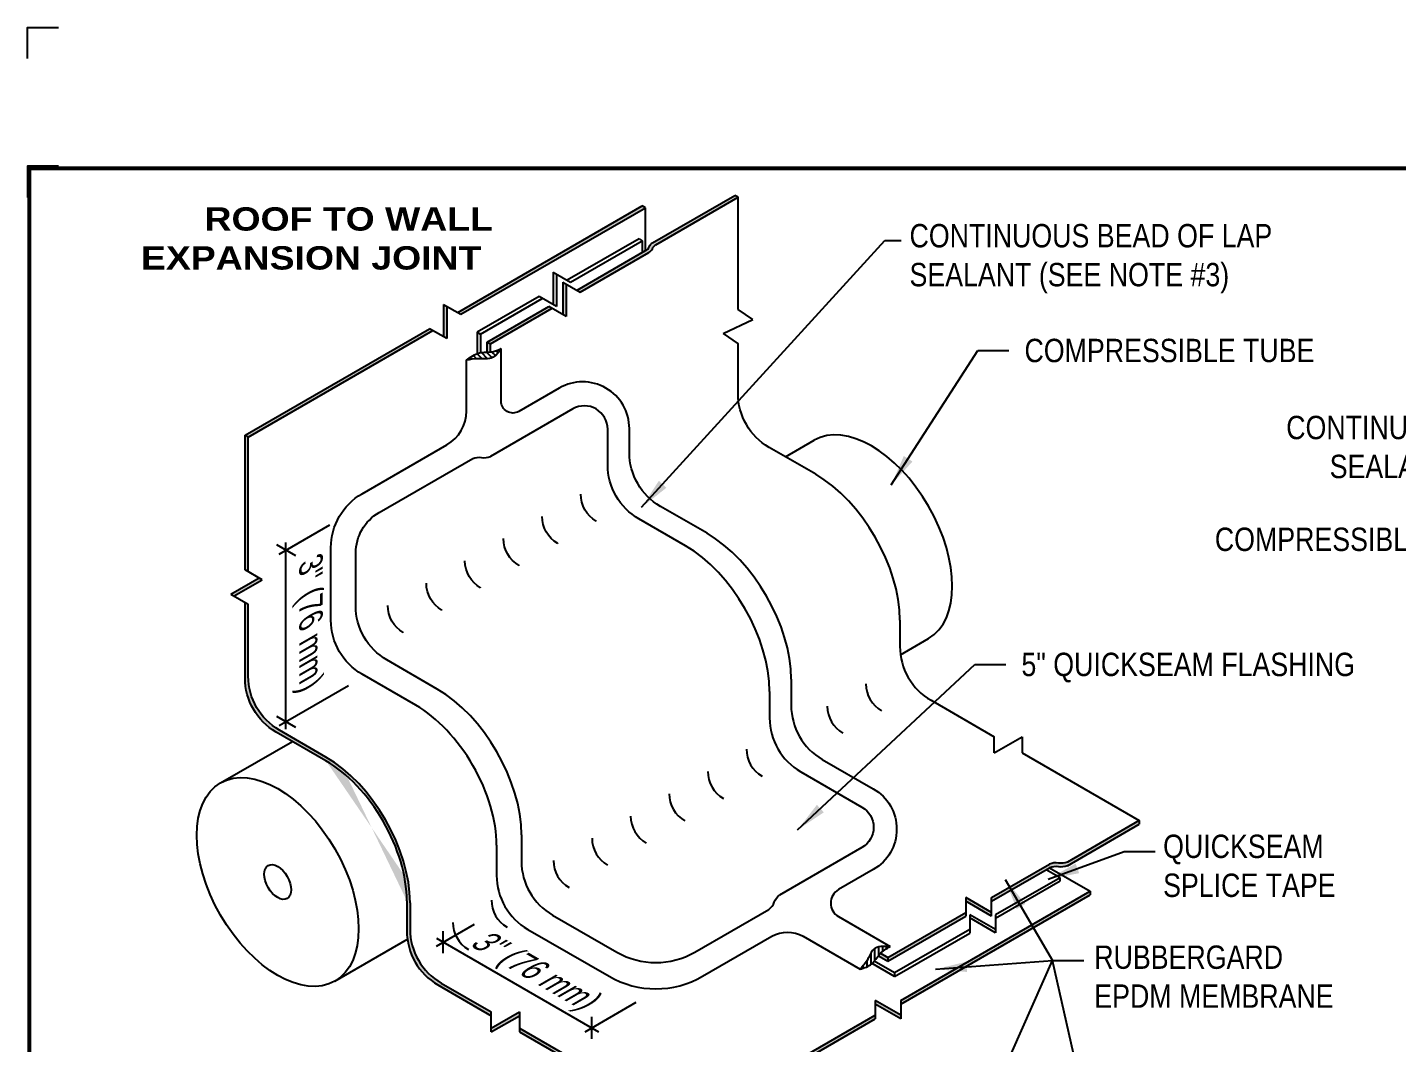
# Model space of a CAD drawing. Header units: inches. Extents: x 121.4 to 141.5, y 78.7 to 95.5.
# Drawn here: x 121.45 to 132.44, y 87.33 to 95.49 of the extents above; entities that cross this region are included whole.
import ezdxf
from ezdxf.enums import TextEntityAlignment as Align

# ---------------------------------------------------------------- set-up
doc = ezdxf.new("R2010")
doc.units = ezdxf.units.IN
doc.header["$MEASUREMENT"] = 0
doc.layers.get('0').update_dxf_attribs({"linetype": 'CONTINUOUS'})
doc.layers.get('DEFPOINTS').update_dxf_attribs({"linetype": 'CONTINUOUS'})
for name, color, linetype in [('FSBP-ANNO-NOTE', 7, 'CONTINUOUS'), ('FSBP-MEMBRANE', 7, 'CONTINUOUS'), ('FSBP-OTHER', 7, 'CONTINUOUS'), ('FSBP-SEALANTS', 1, 'CONTINUOUS'), ('FSBP-TTLB-BORDER', 7, 'CONTINUOUS'), ('FSBP-TTLB-TEXT', 7, 'CONTINUOUS')]:
    doc.layers.add(name, color=color, linetype=linetype)
doc.styles.add('FSBP_ARIAL', font='arial.ttf')
doc.styles.add('FSBP_ARIAL_BOLD', font='')
doc.styles.add('FSBP_ARIAL_NAR', font='ARIALN.TTF')
doc.styles.get('FSBP_ARIAL_BOLD').set_extended_font_data('Arial Black')
doc.dimstyles.new('FSBP-LEADER', dxfattribs={"dimtxt": 0.1875, "dimasz": 0.25, "dimexe": 0.0625, "dimexo": 0.125, "dimgap": 0.125, "dimtad": 0, "dimtih": 1, "dimtoh": 1, "dimdec": 4, "dimzin": 0, "dimdsep": 46, "dimlunit": 4, "dimtxsty": 'FSBP_ARIAL_NAR', "dimcen": 0.09375, "dimclrd": 256, "dimclre": 256, "dimclrt": 256, "dimadec": 0, "dimazin": 0, "dimtfac": 1, "dimtdec": 4, "dimtofl": 0, "dimtmove": 0, "dimatfit": 3, "dimfxl": 1, "dimtolj": 1, "dimtzin": 0, "dimlwd": -1, "dimlwe": -1, "dimarcsym": 0})

# ---------------------------------------------------------------- blocks, each defined once
blk = doc.blocks.new('TTLB-EPDM_1')
at = {"layer": 'DEFPOINTS', "linetype": 'Continuous', "ltscale": 1.75}
blk.add_lwpolyline([(-0.015625, 13.88083333333333), (-0.015625, 14.13083333333333), (0.234375, 14.13083333333333)], dxfattribs=at)
at = {"layer": 'DEFPOINTS', "color": 1}
blk.add_lwpolyline([(0.234375, 13.015625), (-0.015625, 13.015625), (-0.015625, 12.765625)], dxfattribs=at)
at = {"layer": 'FSBP-TTLB-BORDER', "const_width": 0.03125}
blk.add_lwpolyline([(20, 0), (20, 13), (0, 13), (0, 0)], dxfattribs=at)
at = {"layer": 'FSBP-TTLB-TEXT'}
for tag, height, style, p in [('MAXIMUM_WARRANTY', 0.1875, 'FSBP_ARIAL_BOLD', (18.03987100774941, 0.2240244307510579)), ('ACCPT_SYSTEMS', 0.21875, 'FSBP_ARIAL', (12.49438170418193, -1.125))]:
    blk.add_attdef(tag, text='', height=height, dxfattribs=dict(at, style=style)).set_placement(p, align=Align.MIDDLE_LEFT)
for tag, height, style, p in [('DETAIL_DESCP_LINE_1', 0.21875, 'FSBP_ARIAL_BOLD', (10.33118450231211, -0.3736318192489421)), ('ISSUE_REV_DATE', 0.21875, 'FSBP_ARIAL', (16.84069633627263, -0.7282559425942452)), ('DETAIL_NUMBER', 0.4375, 'FSBP_ARIAL', (18.91941590748775, -0.8931630692489421))]:
    blk.add_attdef(tag, text='', height=height, dxfattribs=dict(at, style=style)).set_placement(p, align=Align.MIDDLE_CENTER)

msp = doc.modelspace()

# ---------------------------------------------------------------- hatches: boundary and pattern name
at = {"layer": 'FSBP-MEMBRANE'}
h = msp.add_hatch(color=256, dxfattribs=at)
h.paths.add_polyline_path([(127.1514693010499, 94.12135659050209), (127.1254885389364, 94.13635659050209), (126.4649368280891, 93.75498688243077, 0.1630506177487802), (126.4376143773255, 93.72336163421066, -0.183475385144249), (126.4088186027203, 93.6925870099076), (125.8589844210757, 93.3751400971254), (125.8849651831891, 93.36014009712542), (126.4347993648338, 93.67758700990761, 0.183475385144249), (126.463595139439, 93.70836163421068, -0.1689112719694648), (126.4922172863868, 93.74073726237252)])
h.paths.add_polyline_path([(125.7722899309386, 93.4251931843433), (125.7463091688252, 93.44019318434327), (125.7463091688252, 93.17998083547197), (125.7722899309386, 93.16498083547198)])
h.paths.add_polyline_path([(125.6596146786882, 93.23003392268981), (125.6336339165747, 93.24503392268981), (125.1379263226666, 92.95883700990761), (125.1639070847801, 92.9438370099076)])
edge = h.paths.add_edge_path()
edge.add_line((125.1639070847801, 92.94383700990758), (125.1379263226666, 92.95883700990761))
edge.add_line((125.1379263226666, 92.95883700990761), (125.1379263226666, 92.87791247033206))
edge.add_spline(control_points=[(125.1379263226666, 92.87791247033206), (125.1466183567697, 92.87838969410546), (125.1553082101539, 92.87892859116113), (125.1639070847801, 92.8798408285778)], knot_values=[0.2950170980371878, 0.2950170980371878, 0.2950170980371878, 0.2950170980371878, 0.3367486808760105, 0.3367486808760105, 0.3367486808760105, 0.3367486808760105], degree=3, periodic=0)
edge.add_line((125.1639070847801, 92.8798408285778), (125.1639070847801, 92.94383700990758))
h = msp.add_hatch(color=256, dxfattribs=at)
h.paths.add_polyline_path([(129.9772235232665, 88.52004015570901), (129.9772235232665, 88.55004015570901), (128.4585417774312, 87.67322884093764), (128.4585417774312, 87.64322884093764)])
h.paths.add_polyline_path([(128.252854397265, 87.67322884093767), (128.252854397265, 87.64322884093765), (128.4585417774312, 87.52447517662979), (128.4585417774312, 87.55447517662981)])
h.paths.add_polyline_path([(126.7341726514299, 86.67766386185848), (126.7341726514299, 86.64766386185848), (128.2528543972651, 87.52447517662984), (128.2528543972651, 87.55447517662984)])
h.paths.add_polyline_path([(126.7341726514299, 86.64766386185848), (126.7341726514299, 86.67766386185848), (125.3965025050364, 87.44996808096575), (125.3965025050364, 87.41996808096577)])
h.paths.add_polyline_path([(125.1708245190849, 87.44996808096569), (125.1708245190849, 87.41996808096573), (125.3965025050364, 87.550263326905), (125.3965025050364, 87.58026332690496)], flags=17)
edge = h.paths.add_edge_path()
edge.add_line((125.170824519085, 87.58026332690496), (124.768932424297, 87.81229583601595))
edge.add_arc((125.018932424297, 88.24530853790819), 0.5000000000000134, 180, 240.0000000000025, ccw=False)
edge.add_line((124.518932424297, 88.24530853790819), (124.518932424297, 88.45696348920332))
edge.add_ellipse((123.8434326093451, 88.84696348920335), major_axis=(-0.477650499842743, 0.8273149339882706), ratio=0.5773502691896161, start_angle=224.9999999999999, end_angle=314.9999999999985)
edge.add_line((123.8434326093446, 89.62696348920363), (123.4698943186203, 89.84262592190592))
edge.add_arc((123.7198943186202, 90.27563862379819), 0.5000000000000181, 180, 240.0000000000055, ccw=False)
edge.add_line((123.2198943186202, 90.27563862379819), (123.2198943186202, 90.85534713343355))
edge.add_line((123.2198943186202, 90.85534713343355), (123.1939135565067, 90.87034713343354))
edge.add_line((123.1939135565067, 90.87034713343354), (123.1939135565067, 90.26063862379817))
edge.add_arc((123.6939135565067, 90.26063862379817), 0.5, 180, 240.0000000000061)
edge.add_line((123.4439135565067, 89.82762592190592), (123.8434326093445, 89.59696348920369))
edge.add_ellipse((123.8434326093451, 88.84696348920335), major_axis=(-0.4592793267718582, 0.7954951288348593), ratio=0.5773502691896403, start_angle=224.9999999999992, end_angle=315.00000000000216, ccw=False)
edge.add_line((124.4929516621834, 88.47196348920588), (124.4929516621834, 88.23030853790827))
edge.add_arc((124.9929516621834, 88.23030853790827), 0.5000000000000067, 180, 240.0000000000039)
edge.add_line((124.7429516621834, 87.79729583601603), (125.170824519085, 87.55026332690501))
edge.add_line((125.170824519085, 87.55026332690501), (125.170824519085, 87.58026332690496))
h.paths.add_polyline_path([(123.0810745635309, 90.93549475640313), (123.1070553256445, 90.92049475640314), (123.3327333115959, 91.05079000234238), (123.3067525494824, 91.06579000234235)])
h.paths.add_polyline_path([(123.1939135565067, 91.13093762531196), (123.2198943186203, 91.11593762531193), (123.2198943186203, 92.19564613494741), (123.1939135565067, 92.2106461349474)])
h.paths.add_polyline_path([(123.2198943186203, 92.19564613494741), (124.7016812084198, 93.05115619465482), (124.6757004463062, 93.06615619465482), (123.1939135565067, 92.2106461349474)])
h.paths.add_polyline_path([(124.7883756985567, 93.00110310743699), (124.8143564606702, 92.98610310743699), (124.8143564606702, 93.24631545630831), (124.7883756985567, 93.26131545630831)])
h.paths.add_polyline_path([(124.9010509508072, 93.19626236909046), (124.9270317129207, 93.18126236909045), (126.4088186027203, 94.03677242879787), (126.3828378406067, 94.05177242879786)])
h.paths.add_polyline_path([(123.5161490353329, 91.34992467435231), (123.5161490353329, 90.03017699136512), (123.8848819821269, 90.03017699136512), (123.8848819821269, 91.34992467435231)], flags=9)
h.paths.add_polyline_path([(124.8533367928842, 88.06505287111484), (125.9962718129368, 87.40517902962124), (126.1806382863338, 87.72451112875714), (125.0377032662813, 88.38438497025075)], flags=9)
h = msp.add_hatch(color=256, dxfattribs=at)
h.paths.add_polyline_path([(130.3725404672232, 89.08684297288944), (130.3725404672231, 89.11684297288936), (129.7942150104591, 88.78294661474749, -0.1403424331752769), (129.7236560934367, 88.7754658488073, 0.1429317210895852), (129.6516653919398, 88.76739650248334), (129.186239619031, 88.49868280720672), (129.186239619031, 88.46868280720675), (129.6521891017363, 88.73769886647531, -0.1413760211639149), (129.7234511393919, 88.7454665489183, 0.1413760211642897), (129.7947131770474, 88.7532342313613)])
h.paths.add_polyline_path([(128.9805522388648, 88.49868280720673), (128.9805522388648, 88.46868280720672), (129.186239619031, 88.34992914289887), (129.186239619031, 88.37992914289887)])
h.paths.add_polyline_path([(128.9805522388648, 88.34992914289889), (128.9805522388648, 88.37992914289892), (128.3531509960596, 88.01769886647537), (128.3531509960597, 87.9876988664754)])
edge = h.paths.add_edge_path()
edge.add_line((128.3531509960596, 88.01769886647537), (128.2951413205063, 88.05119076827174))
edge.add_spline(control_points=[(128.2951413205062, 88.05119076827162), (128.2932672360256, 88.04934302592862), (128.2871392113926, 88.04303681226887), (128.2814626924718, 88.03622070748688), (128.2776164789112, 88.03130874028412)], knot_values=[0.2688465468497842, 0.2688465468497842, 0.2688465468497842, 0.2688465468497842, 0.2802405796414625, 0.3068633619599146, 0.3068633619599146, 0.3068633619599146, 0.3068633619599146], degree=3, periodic=0)
edge.add_line((128.2776164789112, 88.03130874028416), (128.3531509960596, 87.9876988664754))
edge.add_line((128.3531509960596, 87.9876988664754), (128.3531509960596, 88.01769886647537))
at = {"layer": 'FSBP-SEALANTS'}
h = msp.add_hatch(dxfattribs=at)
h.set_pattern_fill('ANSI31', color=256, scale=0.25, angle=90, style=0)
h.set_pattern_definition([(135, (0, 0), (-0.02209708691207961, -0.02209708691207961), [])])
edge = h.paths.add_edge_path()
edge.add_spline(control_points=[(125.2505096251586, 92.90716606864243), (125.2298342271093, 92.8977872080982), (125.1747109393965, 92.872781951756), (125.0690209804518, 92.88453819720908), (125.0044717136083, 92.83722211879689), (124.9712164324381, 92.81284524252209)], knot_values=[0, 0, 0, 0, 0.1091404581689626, 0.2909825901495405, 0.4842213578399463, 0.4842213578399463, 0.4842213578399463, 0.4842213578399463], degree=3, periodic=0)
edge.add_spline(control_points=[(124.9712164324381, 92.81284524252209), (125.0002864235681, 92.81833306628567), (125.0696776264352, 92.83143271569298), (125.1862637212543, 92.81278372512821), (125.23096022486, 92.87844644447424), (125.2505096251586, 92.90716606864243)], knot_values=[0, 0, 0, 0, 0.1454374214172816, 0.3471647985336226, 0.5039879999285694, 0.5039879999285694, 0.5039879999285694, 0.5039879999285694], degree=3, periodic=0)
h = msp.add_hatch(dxfattribs=at)
h.set_pattern_fill('ANSI31', color=256, scale=0.25, angle=45, style=0)
h.set_pattern_definition([(90, (0, 0), (-0.03125, 6.938893903907228e-18), [])])
edge = h.paths.add_edge_path()
edge.add_spline(control_points=[(128.3738544031102, 88.10574574883051), (128.3215936009382, 88.10806330070426), (128.2354891421443, 88.11188167970963), (128.1964540920083, 87.9959208773177), (128.1537665094942, 87.9488983241742), (128.1307843548576, 87.92358230663214)], knot_values=[0, 0, 0, 0, 0.1969186844663151, 0.3244415708855918, 0.4731696631463478, 0.4731696631463478, 0.4731696631463478, 0.4731696631463478], degree=3, periodic=0)
edge.add_spline(control_points=[(128.1307843548576, 87.92358230663211), (128.1653243142752, 87.93425664713155), (128.2335311242603, 87.95533549975431), (128.2833241501303, 88.05368192326509), (128.3434745744092, 88.08827435059483), (128.3738544031102, 88.10574574883051)], knot_values=[0, 0, 0, 0, 0.149625801893248, 0.2954693291681847, 0.4442974358858268, 0.4442974358858268, 0.4442974358858268, 0.4442974358858268], degree=3, periodic=0)

# ---------------------------------------------------------------- linework, layer by layer
msp.add_line((126.0303930470653, 87.9162437956658), (126.0303930470653, 87.9162437956658))
at = {"layer": 'FSBP-ANNO-NOTE'}
for p, q in [((123.4681226245806, 91.25665275999663), (123.8757246386333, 91.49198189253218)), ((123.522249212317, 89.8493582543598), (123.5222492123171, 91.3504027599966)), ((123.4457026578551, 91.3320969338208), (123.598795766779, 91.24370858617249)), ((123.4681226245805, 89.88060825435983), (124.0248660060342, 90.20204419551169)), ((123.4457026578551, 89.956052428184), (123.598795766779, 89.86766408053569)), ((124.7313633463724, 88.10928045335801), (125.0357657402483, 88.28502725740421)), ((124.7313633463724, 88.171780453358), (126.0313060204649, 87.42125820053967)), ((124.7854899341089, 88.05214210570969), (124.7854899341089, 88.2289188010063)), ((125.9230528449919, 87.42125820053965), (126.3340911209492, 87.6585712598109)), ((125.9771794327284, 87.3641198528913), (125.9771794327284, 87.54089654818792))]:
    msp.add_line(p, q, dxfattribs=at)
at = {"layer": 'FSBP-MEMBRANE'}
for p, q in [((126.4649368280887, 93.75498688243052), (127.1254885389364, 94.1363565905021)), ((126.4909175902022, 93.7399868824305), (127.1514693010499, 94.12135659050209)), ((127.1514693010499, 94.12135659050209), (127.1254885389364, 94.1363565905021)), ((124.9010509508072, 93.19626236909046), (126.3828378406067, 94.05177242879786)), ((124.9270317129207, 93.18126236909045), (126.4088186027203, 94.03677242879787)), ((126.4088186027203, 94.03677242879787), (126.3828378406067, 94.05177242879786)), ((125.805677411717, 93.43936328092252), (126.3828378406067, 93.77258700990761)), ((126.3568570784932, 93.78758700990761), (126.3828378406067, 93.77258700990761)), ((126.3828378406067, 93.77258700990761), (126.3828378406067, 93.67758700990764)), ((125.8589844210757, 93.37514009712542), (126.4088186027203, 93.6925870099076)), ((125.8849651831891, 93.36014009712544), (126.4347993648338, 93.67758700990761)), ((125.667021397353, 93.51941636814037), (125.8056774117171, 93.43936328092252)), ((125.667021397353, 93.51941636814037), (125.667021397353, 93.25920401926906)), ((125.6930021594666, 93.50441636814034), (125.6930021594666, 93.24420401926906)), ((125.7463091688252, 93.44019318434329), (125.8849651831891, 93.36014009712544)), ((125.7463091688252, 93.44019318434329), (125.7463091688252, 93.17998083547198)), ((125.7722899309387, 93.42519318434326), (125.7722899309387, 93.16498083547198)), ((125.6930021594666, 93.24420401926906), (125.5543461451026, 93.3242571064869)), ((124.7883756985567, 93.26131545630831), (124.9270317129207, 93.18126236909045)), ((124.7883756985567, 93.26131545630831), (124.7883756985567, 93.001103107437)), ((124.8143564606702, 93.24631545630827), (124.8143564606702, 92.98610310743699)), ((125.0837997349301, 93.02258700990761), (125.5803269072161, 93.3092571064869)), ((125.1379263226666, 92.95883700990761), (125.6336339165747, 93.2450339226898)), ((125.1639070847801, 92.94383700990761), (125.6596146786882, 93.2300339226898)), ((125.7722899309387, 93.16498083547198), (125.6336339165747, 93.24503392268981)), ((127.2695779762532, 93.1384654676377), (127.1514693010499, 93.22123347794314)), ((127.0333606258467, 93.0284256211075), (127.2695779762532, 93.1384654676377)), ((123.1939135565067, 92.2106461349474), (124.6757004463062, 93.06615619465482)), ((123.2198943186203, 92.19564613494741), (124.7016812084198, 93.05115619465482)), ((124.8143564606702, 92.98610310743699), (124.6757004463062, 93.06615619465482)), ((125.0578189728166, 93.03758700990761), (125.0837997349301, 93.02258700990761)), ((127.0333606258467, 93.0284256211075), (127.1514693010499, 92.94565761080183)), ((125.1379263226666, 92.95883700990761), (125.1639070847801, 92.9438370099076)), ((123.1939135565067, 92.2106461349474), (123.2198943186203, 92.19564613494741)), ((123.3327333115959, 91.05079000234238), (123.1939135565067, 91.13093762531196)), ((123.081074563531, 90.93549475640316), (123.3067525494824, 91.06579000234237)), ((123.1070553256445, 90.92049475640317), (123.3327333115959, 91.05079000234238)), ((123.0810745635309, 90.93549475640313), (123.2198943186203, 90.85534713343353)), ((129.207178593053, 89.65936971870555), (129.4328565790045, 89.78966496464479)), ((129.207178593053, 89.65936971870555), (129.207178593053, 89.78966496464484)), ((129.4328565790045, 89.78966496464479), (129.4328565790044, 89.6593697187056)), ((129.7947131770474, 88.75323423136135), (130.3725404672231, 89.0868429728894)), ((130.3725404672231, 89.11684297288936), (130.3725404672232, 89.0868429728894)), ((129.186239619031, 88.49868280720673), (129.6521891017363, 88.76769886647529)), ((129.186239619031, 88.46868280720673), (129.6521891017363, 88.73769886647528)), ((129.7370431242921, 88.65620837371085), (129.6240432761132, 88.72144886647528)), ((129.7370431242921, 88.65620837371085), (129.2184092000606, 88.35900333103959)), ((129.2184092000606, 88.33248935556622), (129.7370431242921, 88.63192279133206)), ((129.7370431242921, 88.63192279133206), (129.7370431242921, 88.65620837371085)), ((129.7370431242921, 88.65620837371085), (129.7370431242921, 88.65620837371085)), ((128.4585417774312, 87.67322884093764), (129.9772235232665, 88.55004015570901)), ((128.4585417774312, 87.64322884093764), (129.9772235232665, 88.52004015570901)), ((129.186239619031, 88.37992914289889), (128.9805522388648, 88.49868280720675)), ((128.9805522388648, 88.49868280720675), (128.9805522388648, 88.34992914289887)), ((129.186239619031, 88.34992914289889), (129.186239619031, 88.49868280720675)), ((129.9772235232665, 88.55004015570901), (129.9772235232665, 88.52004015570901)), ((128.3531509960596, 88.01769886647538), (128.9805522388648, 88.37992914289887)), ((129.186239619031, 88.34992914289887), (128.9805522388648, 88.46868280720673)), ((128.3531509960596, 87.9876988664754), (128.9805522388648, 88.34992914289887)), ((129.2184092000606, 88.24103840256899), (129.0127218198944, 88.35979206687685)), ((129.0127218198944, 88.35979206687685), (129.0127218198944, 88.21373569125842)), ((129.2184092000606, 88.21675282019018), (129.0127218198944, 88.33550648449804)), ((129.2184092000606, 88.35900333103959), (129.2184092000606, 88.21675282019017)), ((129.0127218198944, 88.24113343525552), (128.4070754256742, 87.89406558252158)), ((128.4070754256742, 87.86406558252158), (129.0127218198944, 88.21373569125839)), ((128.4070754256742, 87.86406558252158), (128.2267678256485, 87.9681662239333)), ((128.4070754256742, 87.89406558252158), (128.2450223896502, 87.98762694649301)), ((128.3531509960596, 88.01769886647538), (128.3531509960596, 87.9876988664754)), ((128.3531509960596, 87.9876988664754), (128.3531509960596, 87.9876988664754)), ((128.4070754256742, 87.89406558252158), (128.4070754256742, 87.86406558252158)), ((128.4585417774312, 87.55447517662981), (128.252854397265, 87.67322884093767)), ((128.252854397265, 87.67322884093767), (128.2528543972651, 87.5244751766298)), ((128.4585417774312, 87.52447517662979), (128.252854397265, 87.64322884093765)), ((128.4585417774312, 87.67322884093764), (128.4585417774312, 87.5244751766298)), ((125.170824519085, 87.44996808096572), (125.3965025050364, 87.58026332690496)), ((125.1708245190849, 87.41996808096575), (125.170824519085, 87.580263326905)), ((125.170824519085, 87.41996808096576), (125.3965025050364, 87.550263326905)), ((125.3965025050364, 87.58026332690496), (125.3965025050364, 87.41996808096577)), ((126.7341726514299, 86.67766386185848), (128.2528543972651, 87.55447517662984)), ((126.7341726514299, 86.64766386185848), (128.2528543972651, 87.52447517662984))]:
    msp.add_line(p, q, dxfattribs=at)
for points in [[(127.1514693010499, 93.22123347794319), (127.1514693010499, 94.12135659050209)], [(126.4088186027203, 93.6925870099076), (126.4088186027203, 94.03677242879787)], [(125.1379263226666, 92.87791247033208), (125.1379263226666, 92.95883700990761)], [(125.1639070847801, 92.87984082857777), (125.1639070847801, 92.9438370099076)], [(123.1939135565067, 91.13093762531197), (123.1939135565067, 92.2106461349474)], [(123.2198943186203, 91.11593762531196), (123.2198943186203, 92.19564613494741)], [(129.4328565790044, 89.6593697187056), (130.3725404672231, 89.11684297288936), (129.7947131770474, 88.78323423136135)], [(129.6521891017363, 88.73769886647527), (129.9772235232665, 88.55004015570901)], [(128.295141320506, 88.05119076827188), (128.3531509960596, 88.01769886647538)], [(128.2776164789112, 88.03130874028413), (128.3531509960596, 87.9876988664754)], [(125.3965025050364, 87.44996808096575), (126.7341726514299, 86.67766386185848)], [(125.3965025050364, 87.41996808096577), (126.7341726514299, 86.64766386185848)]]:
    msp.add_lwpolyline(points, dxfattribs=at)
at = {"layer": 'FSBP-MEMBRANE', "flags": 128}
for points in [[(126.3568570784931, 93.78758700990767), (125.7796966496035, 93.45436328092255)], [(125.5543461451025, 93.32425710648691), (125.0578189728166, 93.03758700990761)], [(125.0578189728166, 93.03758700990761), (125.0578189728166, 92.86542696569035)], [(125.0837997349301, 93.02258700990761), (125.0837997349301, 92.87280475127483)]]:
    msp.add_lwpolyline(points, dxfattribs=at)
at = {"layer": 'FSBP-MEMBRANE'}
for points in [[(126.4088186027203, 93.6925870099076, 0.1834753851443908), (126.4376143773255, 93.72336163421069, -0.1630506177466721), (126.4649368280887, 93.75498688243052, -0.005703571651809873)], [(126.4347993648338, 93.67758700990761, 0.1834753851443908), (126.463595139439, 93.7083616342107, -0.1630506177466721), (126.4909175902022, 93.73998688243053, -0.005703571651809873)], [(127.7750075917747, 91.89685936364832), (127.4014693010499, 92.11252179635089, -0.2679491924311316), (127.1514693010499, 92.54553449824311), (127.1514693010499, 92.94565761080183)], [(126.013867986693, 91.52144178889779), (126.013867986693, 91.52144178889779, -0.2679491924311316), (125.888867986693, 91.7379481398439)], [(125.704025455315, 91.34255412000036), (125.704025455315, 91.34255412000036, -0.2679491924311316), (125.579025455315, 91.55906047094646)], [(125.3941829239371, 91.1636664511029), (125.3941829239371, 91.1636664511029, -0.2679491924311316), (125.2691829239371, 91.380172802049)], [(125.0843403925593, 90.98477878220547), (125.0843403925593, 90.98477878220547, -0.2679491924311316), (124.9593403925593, 91.20128513315157)], [(124.7744978611814, 90.80589111330804), (124.7744978611814, 90.80589111330804, -0.2679491924311316), (124.6494978611814, 91.02239746425414)], [(123.8434326093451, 89.59696348920336), (123.4439135565067, 89.82762592190595, -0.2679491924311481), (123.1939135565067, 90.26063862379822), (123.1939135565067, 90.87034713343353)], [(123.8434326093451, 89.62696348920336), (123.4698943186203, 89.84262592190592, -0.2679491924311316), (123.2198943186202, 90.27563862379814), (123.2198943186202, 90.85534713343354)], [(124.4646553298034, 90.6270034444106), (124.4646553298034, 90.6270034444106, -0.2679491924311316), (124.3396553298034, 90.84350979535671)], [(128.4505074067266, 90.7268593636483), (128.4505074067266, 90.51520441235316, 0.2679491924311245), (128.7005074067266, 90.08219171046093), (129.207178593053, 89.78966496464483)], [(128.1779927345868, 90.21353042573774, 0.2679491924311252), (128.3029927345868, 89.99702407479164)], [(127.8681502032089, 90.03464275684031, 0.2679491924311252), (127.9931502032089, 89.81813640589421)], [(127.218835685311, 89.68976084514324, 0.2679491924311252), (127.343835685311, 89.47325449419714)], [(126.9089931539331, 89.51087317624581, 0.2679491924311252), (127.0339931539331, 89.2943668252997)], [(126.5991506225552, 89.33198550734838, 0.2679491924311252), (126.7241506225552, 89.11547915640227)], [(126.2893080911773, 89.15309783845095, 0.2679491924311252), (126.4143080911773, 88.93659148750484)], [(125.9794655597995, 88.97421016955352, 0.2679491924311252), (126.1044655597995, 88.75770381860741)], [(125.6696230284216, 88.79532250065608, 0.2679491924311252), (125.7946230284216, 88.57881614970998)], [(129.7947131770474, 88.75323423136135, -0.1413760211644732), (129.7234511393918, 88.7454665489183, 0.1413760211639213), (129.6521891017363, 88.73769886647528, -14.41601827174686)], [(129.7949181311141, 88.78323353123795, -0.1418447981812067), (129.7236560934378, 88.7754658488071, 0.1413760211639213), (129.6523940557822, 88.76769816636408, -14.41601827174686)], [(125.1721111361067, 88.47808387570306, 0.2679491924311252), (125.2971111361067, 88.26157752475696)], [(124.4929516621834, 88.47196348920335), (124.4929516621834, 88.23030853790824, 0.2679491924311058), (124.7429516621834, 87.79729583601605), (125.170824519085, 87.55026332690501)], [(124.518932424297, 88.45696348920335), (124.518932424297, 88.2453085379082, 0.2679491924311245), (124.768932424297, 87.81229583601596), (125.170824519085, 87.58026332690496)], [(124.8622686047288, 88.29919620680563, 0.2679491924311252), (124.9872686047288, 88.08268985585953)]]:
    msp.add_lwpolyline(points, format="xyb", dxfattribs=at)
for centre, major_axis, ratio, start_param, end_param in [((127.7750075917747, 91.11685936364832), (-0.4776504998427442, 0.827314933988269), 0.5773502691896154, 3.926990816987233, 5.497787143782109), ((123.8434326093451, 88.84696348920335), (-0.477650499842743, 0.8273149339882706), 0.5773502691896161, 3.926990816987239, 5.497787143782111), ((123.8434326093451, 88.84696348920335), (-0.4592793267718582, 0.7954951288348593), 0.5773502691896403, 3.926990816987227, 5.497787143782176)]:
    msp.add_ellipse(centre, major_axis=major_axis, ratio=ratio, start_param=start_param, end_param=end_param, dxfattribs=at)
at = {"layer": 'FSBP-OTHER'}
for p, q in [((127.5319487531831, 92.0371894495381), (127.7624828206999, 92.1702883554763)), ((128.4549419981199, 90.44875950440324), (128.6810414742434, 90.57929809780678)), ((122.9972617903586, 89.41908671086092), (123.5743930086397, 89.75229357509325)), ((123.9158204439022, 87.8280964531912), (124.4973862535767, 88.16386362995821))]:
    msp.add_line(p, q, dxfattribs=at)
msp.add_ellipse((128.2217621474716, 91.37479322664161), major_axis=(0.4592793267718439, -0.7954951288348671), ratio=0.5773502691896291, start_param=0, end_param=3.141592653589793, dxfattribs=at)
for major_axis, ratio in [((0.4592793267718439, -0.7954951288348671), 0.5773502691896291), ((0.07654655446197792, -0.1325825214724755), 0.5773502691896033)]:
    msp.add_ellipse((123.4565411171304, 88.62359158202607), major_axis=major_axis, ratio=ratio, dxfattribs=at)
at = {"layer": 'FSBP-SEALANTS'}
for points in [[(126.9024530828774, 91.42308978305383), (126.5289147921526, 91.63875221575638, -0.2679491924311316), (126.2789147921526, 92.07176491764861), (126.2789147921526, 92.26423090199528, 0.577350269189622), (125.7164147921526, 92.58899042841445), (125.3911346251586, 92.40118983643843, -0.5773502691896214), (125.2505096251586, 92.48237971804322), (125.2505096251586, 92.90716606864237)], [(124.5641844926595, 90.04308978305384), (124.1337358468796, 90.2916094245671, -0.2679491924311481), (123.8837358468796, 90.72462212645935), (123.8837358468796, 91.30793202904948, -0.2679491924311249), (124.1337358468796, 91.7409447309417), (124.8149664324381, 92.13425339289411, 0.2679491924311238), (124.9712164324381, 92.40488633157675), (124.9712164324381, 92.81284524252209)], [(126.7292480021205, 91.32308978305383), (126.3557097113957, 91.53875221575639, -0.2679491924311316), (126.1057097113957, 91.97176491764861), (126.1057097113957, 92.25899042841482, 0.5773502691896322), (125.8244597113957, 92.4213701916244), (125.16390708478, 92.0399999548339)], [(124.7373895734163, 90.17308978305381), (124.3329216897501, 90.40660942456705, -0.2679491924311316), (124.0829216897501, 90.83962212645928), (124.0829216897501, 91.26510081269817, -0.2679491924311278), (124.2704216897501, 91.58986033911734), (125.0214924700661, 92.0234912563132)], [(125.021492470066, 92.02349125631319, -0.1418447981812067), (125.0926997774334, 92.03174560556756, 0.1413760211639213), (125.16390708478, 92.0399999548339, -14.41601827174686)], [(127.5779528978293, 90.25308978305381), (127.5779528978293, 90.04143483175866, 0.2679491924311245), (127.8279528978293, 89.60842212986643), (128.2368345799313, 89.3723541806383, -0.5773502691896409), (128.2368345799314, 88.72283512779997), (127.9584294129372, 88.56209782969205, 0.5773502691896005), (127.9584294129373, 88.34559147874594), (128.3738544031197, 88.10574574883604)], [(127.4047478170724, 90.15308978305382), (127.4047478170724, 89.94143483175867, 0.2679491924311245), (127.6547478170724, 89.50842212986643), (128.1456936563043, 89.22497441560674, -0.5773502691896395), (128.1456936563043, 88.90021488918758), (127.4851410296888, 88.51884465421888)], [(125.2137035454977, 88.91808978305383), (125.2137035454977, 88.67643483175871, 0.2679491924311058), (125.4637035454977, 88.24342212986652), (126.1169955932003, 87.8662437950541, 0.2679491923135767), (126.8669955929153, 87.86624379756877), (127.4235465759603, 88.18756866059849, -0.2679491937310823), (127.6735465770107, 88.18756866120495), (128.1307843549099, 87.92358230660193)], [(125.4128893883682, 89.00308978305381), (125.4128893883682, 88.79143483175865, 0.2679491924311245), (125.6628893883682, 88.35842212986643), (126.1794955826547, 88.06015940453008, 0.2679491924311316), (126.8044955826547, 88.06015940453007), (127.3996367700294, 88.40376432926669)], [(127.3996367700294, 88.40376432926669, 0.1418447981812067), (127.4423888998591, 88.46130449175476, -0.1413760211639213), (127.4851410296887, 88.51884465421881, 14.41601827174686)]]:
    msp.add_lwpolyline(points, format="xyb", dxfattribs=at)
for centre, major_axis, ratio, start_param, end_param in [((126.9024530828774, 90.64308978305381), (-0.4776504998427458, 0.8273149339882758), 0.577350269189609, 3.926990816987248, 5.497787143782105), ((126.7292480021205, 90.54308978305382), (-0.4776504998427458, 0.8273149339882758), 0.577350269189609, 3.926990816987248, 5.497787143782105), ((124.7373895734163, 89.39308978305381), (-0.4776504998427458, 0.8273149339882758), 0.577350269189609, 3.926990816987248, 5.497787143782105), ((124.5641844926595, 89.29308978305383), (0.4592793267718439, -0.7954951288348671), 0.5773502691896291, 0.785398163397452, 2.356194490192395)]:
    msp.add_ellipse(centre, major_axis=major_axis, ratio=ratio, start_param=start_param, end_param=end_param, dxfattribs=at)
for points in [[(125.2505096251586, 92.90716606864243), (125.1845448891071, 92.83610669351279), (125.0603424320617, 92.82475519697246), (124.9712164324381, 92.81284524252209)], [(124.9712164324381, 92.81284524252209), (125.0755790945932, 92.8710000292459), (125.1873032722396, 92.88354113761386), (125.2505096251586, 92.90716606864243)], [(128.3738544031102, 88.10574574883054), (128.2389315477589, 88.0820009445857), (128.1939633969696, 88.00552421521314), (128.1307843548576, 87.92358230663217)], [(128.1307843548576, 87.92358230663214), (128.2254048946516, 87.96697185604499), (128.2896345283491, 88.04551714935062), (128.3738544031102, 88.10574574883054)]]:
    msp.add_spline(points, degree=3, dxfattribs=at)

# ---------------------------------------------------------------- block references
msp.add_blockref('TTLB-EPDM_1', (121.4627011304552, 81.35429549643607))

# ---------------------------------------------------------------- texts
at = {"layer": 'FSBP-ANNO-NOTE', "style": 'FSBP_ARIAL_NAR'}
for s, p in [('COMPRESSIBLE TUBE', (129.4506420707318, 92.89099074032823)), ('5" QUICKSEAM FLASHING', (129.4263411920771, 90.3705222779356))]:
    msp.add_text(s, height=0.1875, dxfattribs=at).set_placement(p, align=Align.MIDDLE_LEFT)
msp.add_text('COMPRESSIBLE TUBE', height=0.1875, dxfattribs=at).set_placement((133.3056168065067, 91.37495101313709), align=Align.MIDDLE_RIGHT)
for rotation, oblique, p in [(270, 329.9999999999999, (123.7005155087299, 90.65091428238074)), (329.9999999999994, 30, (125.4830942926786, 87.914350275175))]:
    msp.add_text('3" (76 mm)', height=0.1875, rotation=rotation, dxfattribs=dict(at, oblique=oblique)).set_placement(p, align=Align.MIDDLE)
at = {"layer": 'FSBP-ANNO-NOTE', "char_height": 0.1875, "attachment_point": 1}
for s, width, insert, style in [('\\pi0.71045;ROOF TO WALL \\P\\pi0.20039;EXPANSION JOINT ', 2.895348960482806, (122.158574623485, 94.04079195674603), 'FSBP_ARIAL_BOLD'), ('CONTINUOUS BEAD OF LAP SEALANT (SEE NOTE #3)', 3.569553576347971, (128.5279446753157, 93.90638109846623), 'FSBP_ARIAL_NAR'), ('\\pi0.67737;CONTINUOUS BEAD OF LAP \\P\\pi1.0262;SEALANT (SEE NOTE #3)', 3.569553576347971, (130.8742960368982, 92.36634251137002), 'FSBP_ARIAL_NAR'), ('QUICKSEAM SPLICE TAPE', 2.089672287398571, (130.5634449979189, 89.00374289695537), 'FSBP_ARIAL_NAR'), ('RUBBERGARD EPDM MEMBRANE', 2.089672287398571, (130.0110335148129, 88.11373230080426), 'FSBP_ARIAL_NAR')]:
    msp.add_mtext_dynamic_manual_height_columns(s, width=width, gutter_width=5, heights=[0.5972743039928945], dxfattribs=dict(at, insert=insert, style=style))

# ---------------------------------------------------------------- leaders
at = {"layer": 'FSBP-ANNO-NOTE'}
for points in [[(126.3778323947817, 91.63177183782133), (128.3291140566071, 93.7749850431228), (128.4609463775168, 93.77521766824748)], [(128.3814013084167, 91.81151458284084), (129.0756420707318, 92.89099074032823), (129.3256420707318, 92.89099074032823)], [(127.6296996935502, 89.04238196073148), (129.0513411920771, 90.3705222779356), (129.3013411920771, 90.3705222779356)], [(129.6406263046874, 88.64716216100896), (130.2501467121444, 88.86926911887474), (130.5001467121444, 88.86926911887474)], [(129.2963852962255, 88.6429730218249), (129.6768114143097, 87.99402034760432)], [(128.7373347499374, 87.92346353740959), (129.6768114143097, 87.99402034760432), (129.9268114143097, 87.99402034760432)], [(129.2243026060135, 86.97764092798145), (129.6768114143097, 87.99402034760432), (129.9268114143097, 87.99402034760432)], [(129.9000997630204, 86.99452105625865), (129.6768114143097, 87.99402034760432)]]:
    msp.add_leader(points, dimstyle='FSBP-LEADER', dxfattribs=at)

doc.saveas('drawing.dxf')
